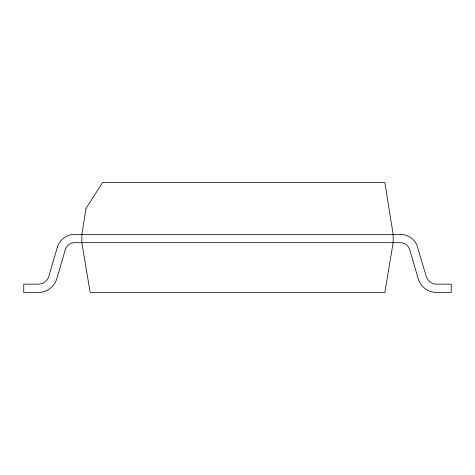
<?xml version="1.0" encoding="UTF-8"?>
<svg xmlns="http://www.w3.org/2000/svg" width="475" height="475" viewBox="0 0 475 475"><rect width="100%" height="100%" fill="white"/><g stroke="black" fill="none" stroke-linecap="round" stroke-linejoin="round"><path stroke-width="0.71" d="M86.005 208.448L81.854 234.389L81.854 242.689L90.155 292.493L384.845 292.493L393.146 242.689L393.146 234.389L384.845 182.507L102.612 182.507L86.005 208.448M57.392 247.125L48.498 277.341A11.056 11.056 0 0 1 39.461 284.115L23.75 284.192L23.75 292.493L38.279 292.493A19.368 19.368 0 0 0 56.869 278.546L65.295 249.66A9.684 9.684 0 0 1 74.593 242.689L400.407 242.689A9.684 9.684 0 0 1 409.705 249.66L418.131 278.546A19.368 19.368 0 0 0 436.721 292.493L451.25 292.493L451.25 284.192L435.539 284.115A11.056 11.056 0 0 1 426.503 277.341L417.044 245.516A17.997 17.997 0 0 0 402.331 234.478L72.669 234.478A17.997 17.997 0 0 0 57.956 245.516L57.392 247.125"/></g></svg>
